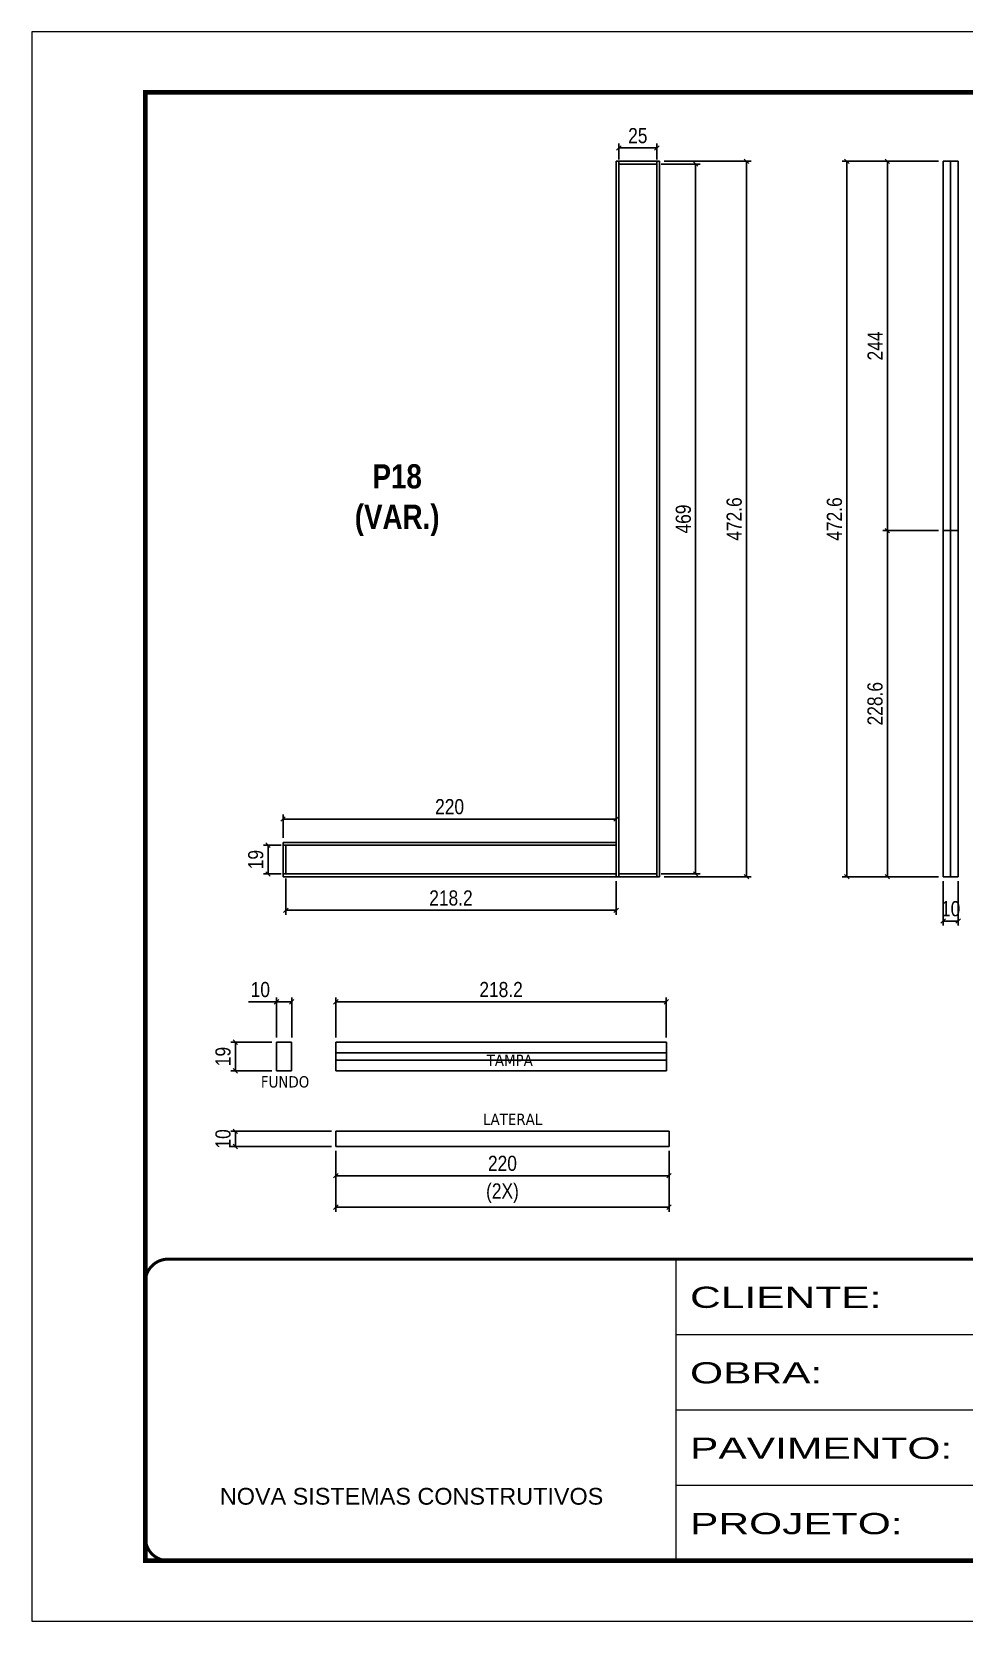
# Model space of a CAD drawing. Extents: x 1959 to 8212, y 239 to 4735.
# Drawn here: x 1959 to 2575, y 1388 to 2438 of the extents above; entities that cross this region are included whole.
import ezdxf

# ---------------------------------------------------------------- set-up
doc = ezdxf.new("R2010")
doc.units = 0
doc.linetypes.add('CONTINUO', pattern=[0])
doc.linetypes.add('DASHED', pattern=[0.75, 0.5, -0.25])
for name, color, linetype in [('COTA', 241, 'Continuous'), ('F-PILARES-S', 170, 'Continuous'), ('NOMENCLATURA', 7, 'Continuous'), ('Painéis', 200, 'Continuous'), ('SARR_2.2x10', 60, 'Continuous'), ('SARR_2.2x7', 40, 'Continuous'), ('texto', 7, 'Continuous')]:
    doc.layers.add(name, color=color, linetype=linetype)
doc.layers.add('Folhas', color=255, linetype='Continuous', lineweight=9)
doc.layers.add('SARRAFO DE PRESSAO', color=251, linetype='DASHED', lineweight=9)
doc.styles.add('ARIAL', font='arial.ttf')
doc.styles.add('COTA TECNICA', font='techl___.ttf', dxfattribs={"height": 10})
doc.styles.add('ROMANC', font='techb___.ttf', dxfattribs={"height": 2.5})
doc.styles.get("Standard").update_dxf_attribs({"font": 'arial.ttf'})
doc.styles.add('Tecnologia', font='')
doc.styles.get('Tecnologia').set_extended_font_data('Forgotten Futurist')
doc.dimstyles.new('PAINEL', dxfattribs={"dimtxt": 10, "dimasz": 3, "dimexe": 3, "dimexo": 3, "dimgap": 3, "dimtad": 1, "dimdec": 1, "dimzin": 12, "dimdsep": 46, "dimtxsty": 'COTA TECNICA', "dimblk1": 'OBLIQUE', "dimblk2": 'OBLIQUE', "dimsah": 1, "dimcen": 0.9, "dimclrd": 4, "dimclre": 4, "dimclrt": 240, "dimadec": 1, "dimazin": 3, "dimtfac": 1, "dimtdec": 1, "dimtmove": 0, "dimatfit": 3, "dimfxl": 1, "dimtolj": 1, "dimtzin": 12, "dimarcsym": 0})

# ---------------------------------------------------------------- blocks, each defined once
blk = doc.blocks.new('9999999999')
at = {"color": 30, "linetype": 'CONTINUO'}
for p, q in [((98564.6, 34230.2), (98564.6, 34429.4)), ((98564.6, 34379.6), (99584, 34379.6)), ((98564.6, 34329.8), (99488, 34329.8)), ((98564.6, 34280), (99488, 34280))]:
    blk.add_line(p, q, dxfattribs=at)
at = {"color": 30, "linetype": 'CONTINUO', "const_width": 2}
blk.add_lwpolyline([(99584, 34230.2), (99584, 34414.4, 0.414214), (99569, 34429.4), (98229, 34429.4, 0.414214), (98214, 34414.4), (98214, 34245.2, 0.414214), (98229, 34230.2), (99584, 34230.2)], format="xyb", dxfattribs=at)
at = {"layer": 'Folhas'}
blk.add_lwpolyline([(98139, 34190.2), (99624, 34190.2), (99624, 35240.2), (98139, 35240.2)], close=True, dxfattribs=at)
at = {"layer": 'Folhas', "color": 30, "const_width": 3}
blk.add_lwpolyline([(98214, 34230.2), (99584, 34230.2), (99584, 35200.2), (98214, 35200.2)], close=True, dxfattribs=at)
at = {"color": 7, "linetype": 'Continuous', "ltscale": 5, "style": 'ARIAL'}
blk.add_text('NOVA SISTEMAS CONSTRUTIVOS', height=11.059, dxfattribs=at).set_placement((98263.2, 34267.2))
at = {"layer": 'Folhas', "color": 7, "style": 'Tecnologia', "width": 1.5}
for s, p in [('CLIENTE:', (98573.7, 34397.2)), ('OBRA:', (98573.7, 34347.3)), ('PAVIMENTO:', (98573.7, 34297.5)), ('PROJETO:', (98573.7, 34247.7))]:
    blk.add_text(s, height=14, dxfattribs=at).set_placement(p)
blk = doc.blocks.new('_Oblique')
at = {"color": 0, "linetype": 'ByBlock', "lineweight": -2}
blk.add_line((-0.5, -0.5), (0.5, 0.5), dxfattribs=at)
blk = doc.blocks.new('*D417')
at = {"layer": 'COTA', "color": 4, "linetype": 'ByBlock', "lineweight": -2, "transparency": 16777216}
for p, q in [((2374.5, 2350.7), (2400.2, 2350.7)), ((2397.2, 1881.7), (2397.2, 2350.7)), ((2374.5, 1881.7), (2400.2, 1881.7))]:
    blk.add_line(p, q, dxfattribs=at)
at = {"layer": 'Defpoints', "color": 0, "linetype": 'ByBlock', "transparency": 16777216}
for p in [(2371.5, 2350.7), (2397.2, 2350.7), (2371.5, 1881.7)]:
    blk.add_point(p, dxfattribs=at)
at = {"layer": 'COTA', "color": 4, "linetype": 'ByBlock', "lineweight": -2, "transparency": 16777216, "xscale": 3, "yscale": 3, "zscale": 3}
for p, rotation in [((2397.2, 2350.7), 90), ((2397.2, 1881.7), 270)]:
    blk.add_blockref('_Oblique', p, dxfattribs=dict(at, rotation=rotation))
at = {"layer": 'COTA', "color": 240, "linetype": 'ByBlock', "transparency": 16777216, "insert": (2389.1, 2116.2), "char_height": 10, "attachment_point": 5, "rotation": 90, "style": 'COTA TECNICA'}
blk.add_mtext('\\A1;469', dxfattribs=at)
blk = doc.blocks.new('*D418')
at = {"layer": 'COTA', "color": 4, "linetype": 'ByBlock', "lineweight": -2, "transparency": 16777216}
for p, q in [((2376.3, 2352.5), (2433.8, 2352.5)), ((2430.8, 2352.5), (2430.8, 1879.9)), ((2376.3, 1879.9), (2433.8, 1879.9))]:
    blk.add_line(p, q, dxfattribs=at)
at = {"layer": 'Defpoints', "color": 0, "linetype": 'ByBlock', "transparency": 16777216}
for p in [(2373.3, 2352.5), (2373.3, 1879.9), (2430.8, 1879.9)]:
    blk.add_point(p, dxfattribs=at)
at = {"layer": 'COTA', "color": 4, "linetype": 'ByBlock', "lineweight": -2, "transparency": 16777216, "xscale": 3, "yscale": 3, "zscale": 3}
for p, rotation in [((2430.8, 2352.5), 90), ((2430.8, 1879.9), 270)]:
    blk.add_blockref('_Oblique', p, dxfattribs=dict(at, rotation=rotation))
at = {"layer": 'COTA', "color": 240, "linetype": 'ByBlock', "transparency": 16777216, "insert": (2422.7, 2116.2), "char_height": 10, "attachment_point": 5, "rotation": 90, "style": 'COTA TECNICA'}
blk.add_mtext('\\A1;472.6', dxfattribs=at)
blk = doc.blocks.new('*D419')
at = {"layer": 'COTA', "color": 4, "linetype": 'ByBlock', "lineweight": -2, "transparency": 16777216}
for p, q in [((2346.5, 2353.7), (2346.5, 2364.3)), ((2371.5, 2353.7), (2371.5, 2364.3)), ((2371.5, 2361.3), (2346.5, 2361.3))]:
    blk.add_line(p, q, dxfattribs=at)
at = {"layer": 'Defpoints', "color": 0, "linetype": 'ByBlock', "transparency": 16777216}
for p in [(2346.5, 2361.3), (2346.5, 2350.7), (2371.5, 2350.7)]:
    blk.add_point(p, dxfattribs=at)
at = {"layer": 'COTA', "color": 4, "linetype": 'ByBlock', "lineweight": -2, "transparency": 16777216, "xscale": 3, "yscale": 3, "zscale": 3, "rotation": 180}
blk.add_blockref('_Oblique', (2346.5, 2361.3), dxfattribs=at)
at = {"layer": 'COTA', "color": 4, "linetype": 'ByBlock', "lineweight": -2, "transparency": 16777216, "xscale": 3, "yscale": 3, "zscale": 3}
blk.add_blockref('_Oblique', (2371.5, 2361.3), dxfattribs=at)
at = {"layer": 'COTA', "color": 240, "linetype": 'ByBlock', "transparency": 16777216, "insert": (2359, 2369.4), "char_height": 10, "attachment_point": 5, "style": 'COTA TECNICA'}
blk.add_mtext('\\A1;25', dxfattribs=at)
blk = doc.blocks.new('*D420')
at = {"layer": 'COTA', "color": 4, "linetype": 'ByBlock', "lineweight": -2, "transparency": 16777216}
for p, q in [((2124.7, 1905.5), (2124.7, 1921)), ((2344.7, 1918), (2124.7, 1918)), ((2344.7, 1905.5), (2344.7, 1921))]:
    blk.add_line(p, q, dxfattribs=at)
at = {"layer": 'Defpoints', "color": 0, "linetype": 'ByBlock', "transparency": 16777216}
for p in [(2124.7, 1918), (2124.7, 1902.5), (2344.7, 1902.5)]:
    blk.add_point(p, dxfattribs=at)
at = {"layer": 'COTA', "color": 4, "linetype": 'ByBlock', "lineweight": -2, "transparency": 16777216, "xscale": 3, "yscale": 3, "zscale": 3, "rotation": 180}
blk.add_blockref('_Oblique', (2124.7, 1918), dxfattribs=at)
at = {"layer": 'COTA', "color": 4, "linetype": 'ByBlock', "lineweight": -2, "transparency": 16777216, "xscale": 3, "yscale": 3, "zscale": 3}
blk.add_blockref('_Oblique', (2344.7, 1918), dxfattribs=at)
at = {"layer": 'COTA', "color": 240, "linetype": 'ByBlock', "transparency": 16777216, "insert": (2234.7, 1926.1), "char_height": 10, "attachment_point": 5, "style": 'COTA TECNICA'}
blk.add_mtext('\\A1;220', dxfattribs=at)
blk = doc.blocks.new('*D421')
at = {"layer": 'COTA', "color": 4, "linetype": 'ByBlock', "lineweight": -2, "transparency": 16777216}
for p, q in [((2126.5, 1878.7), (2126.5, 1854.7)), ((2344.7, 1876.9), (2344.7, 1854.7)), ((2126.5, 1857.7), (2344.7, 1857.7))]:
    blk.add_line(p, q, dxfattribs=at)
at = {"layer": 'Defpoints', "color": 0, "linetype": 'ByBlock', "transparency": 16777216}
for p in [(2126.5, 1881.7), (2344.7, 1879.9), (2344.7, 1857.7)]:
    blk.add_point(p, dxfattribs=at)
at = {"layer": 'COTA', "color": 4, "linetype": 'ByBlock', "lineweight": -2, "transparency": 16777216, "xscale": 3, "yscale": 3, "zscale": 3, "rotation": 180}
blk.add_blockref('_Oblique', (2126.5, 1857.7), dxfattribs=at)
at = {"layer": 'COTA', "color": 4, "linetype": 'ByBlock', "lineweight": -2, "transparency": 16777216, "xscale": 3, "yscale": 3, "zscale": 3}
blk.add_blockref('_Oblique', (2344.7, 1857.7), dxfattribs=at)
at = {"layer": 'COTA', "color": 240, "linetype": 'ByBlock', "transparency": 16777216, "insert": (2235.6, 1865.8), "char_height": 10, "attachment_point": 5, "style": 'COTA TECNICA'}
blk.add_mtext('\\A1;218.2', dxfattribs=at)
blk = doc.blocks.new('*D422')
at = {"layer": 'COTA', "color": 4, "linetype": 'ByBlock', "lineweight": -2, "transparency": 16777216}
for p, q in [((2123.5, 1900.7), (2111.8, 1900.7)), ((2114.8, 1900.7), (2114.8, 1881.7)), ((2123.5, 1881.7), (2111.8, 1881.7))]:
    blk.add_line(p, q, dxfattribs=at)
at = {"layer": 'Defpoints', "color": 0, "linetype": 'ByBlock', "transparency": 16777216}
for p in [(2126.5, 1900.7), (2114.8, 1881.7), (2126.5, 1881.7)]:
    blk.add_point(p, dxfattribs=at)
at = {"layer": 'COTA', "color": 4, "linetype": 'ByBlock', "lineweight": -2, "transparency": 16777216, "xscale": 3, "yscale": 3, "zscale": 3}
for p, rotation in [((2114.8, 1900.7), 90), ((2114.8, 1881.7), 270)]:
    blk.add_blockref('_Oblique', p, dxfattribs=dict(at, rotation=rotation))
at = {"layer": 'COTA', "color": 240, "linetype": 'ByBlock', "transparency": 16777216, "insert": (2106.7, 1891.2), "char_height": 10, "attachment_point": 5, "rotation": 90, "style": 'COTA TECNICA'}
blk.add_mtext('\\A1;19', dxfattribs=at)
blk = doc.blocks.new('*D423')
at = {"layer": 'COTA', "color": 4, "linetype": 'ByBlock', "lineweight": -2, "transparency": 16777216}
for p, q in [((2560.6, 1876.9), (2560.6, 1847.6)), ((2570.6, 1876.9), (2570.6, 1847.6)), ((2570.6, 1850.6), (2560.6, 1850.6))]:
    blk.add_line(p, q, dxfattribs=at)
at = {"layer": 'Defpoints', "color": 0, "linetype": 'ByBlock', "transparency": 16777216}
for p in [(2560.6, 1879.9), (2570.6, 1879.9), (2560.6, 1850.6)]:
    blk.add_point(p, dxfattribs=at)
at = {"layer": 'COTA', "color": 4, "linetype": 'ByBlock', "lineweight": -2, "transparency": 16777216, "xscale": 3, "yscale": 3, "zscale": 3, "rotation": 180}
blk.add_blockref('_Oblique', (2560.6, 1850.6), dxfattribs=at)
at = {"layer": 'COTA', "color": 4, "linetype": 'ByBlock', "lineweight": -2, "transparency": 16777216, "xscale": 3, "yscale": 3, "zscale": 3}
blk.add_blockref('_Oblique', (2570.6, 1850.6), dxfattribs=at)
at = {"layer": 'COTA', "color": 240, "linetype": 'ByBlock', "transparency": 16777216, "insert": (2565.6, 1858.7), "char_height": 10, "attachment_point": 5, "style": 'COTA TECNICA'}
blk.add_mtext('\\A1;10', dxfattribs=at)
blk = doc.blocks.new('*D429')
at = {"layer": 'COTA', "color": 4, "linetype": 'ByBlock', "lineweight": -2, "transparency": 16777216}
for p, q in [((2557.6, 2352.5), (2494, 2352.5)), ((2497, 2352.5), (2497, 1879.9)), ((2557.6, 1879.9), (2494, 1879.9))]:
    blk.add_line(p, q, dxfattribs=at)
at = {"layer": 'Defpoints', "color": 0, "linetype": 'ByBlock', "transparency": 16777216}
for p in [(2560.6, 2352.5), (2497, 1879.9), (2560.6, 1879.9)]:
    blk.add_point(p, dxfattribs=at)
at = {"layer": 'COTA', "color": 4, "linetype": 'ByBlock', "lineweight": -2, "transparency": 16777216, "xscale": 3, "yscale": 3, "zscale": 3}
for p, rotation in [((2497, 2352.5), 90), ((2497, 1879.9), 270)]:
    blk.add_blockref('_Oblique', p, dxfattribs=dict(at, rotation=rotation))
at = {"layer": 'COTA', "color": 240, "linetype": 'ByBlock', "transparency": 16777216, "insert": (2488.9, 2116.2), "char_height": 10, "attachment_point": 5, "rotation": 90, "style": 'COTA TECNICA'}
blk.add_mtext('\\A1;472.6', dxfattribs=at)
blk = doc.blocks.new('*D430')
at = {"layer": 'COTA', "color": 4, "linetype": 'ByBlock', "lineweight": -2, "transparency": 16777216}
for p, q in [((2557.6, 2108.5), (2520.8, 2108.5)), ((2523.8, 1879.9), (2523.8, 2108.5)), ((2557.6, 1879.9), (2520.8, 1879.9))]:
    blk.add_line(p, q, dxfattribs=at)
at = {"layer": 'Defpoints', "color": 0, "linetype": 'ByBlock', "transparency": 16777216}
for p in [(2523.8, 2108.5), (2560.6, 2108.5), (2560.6, 1879.9)]:
    blk.add_point(p, dxfattribs=at)
at = {"layer": 'COTA', "color": 4, "linetype": 'ByBlock', "lineweight": -2, "transparency": 16777216, "xscale": 3, "yscale": 3, "zscale": 3}
for p, rotation in [((2523.8, 2108.5), 90), ((2523.8, 1879.9), 270)]:
    blk.add_blockref('_Oblique', p, dxfattribs=dict(at, rotation=rotation))
at = {"layer": 'COTA', "color": 240, "linetype": 'ByBlock', "transparency": 16777216, "insert": (2515.7, 1994.2), "char_height": 10, "attachment_point": 5, "rotation": 90, "style": 'COTA TECNICA'}
blk.add_mtext('\\A1;228.6', dxfattribs=at)
blk = doc.blocks.new('*D431')
at = {"layer": 'COTA', "color": 4, "linetype": 'ByBlock', "lineweight": -2, "transparency": 16777216}
for p, q in [((2557.6, 2352.5), (2520.8, 2352.5)), ((2523.8, 2108.5), (2523.8, 2352.5)), ((2557.6, 2108.5), (2520.8, 2108.5))]:
    blk.add_line(p, q, dxfattribs=at)
at = {"layer": 'Defpoints', "color": 0, "linetype": 'ByBlock', "transparency": 16777216}
for p in [(2523.8, 2352.5), (2560.6, 2352.5), (2560.6, 2108.5)]:
    blk.add_point(p, dxfattribs=at)
at = {"layer": 'COTA', "color": 4, "linetype": 'ByBlock', "lineweight": -2, "transparency": 16777216, "xscale": 3, "yscale": 3, "zscale": 3}
for p, rotation in [((2523.8, 2352.5), 90), ((2523.8, 2108.5), 270)]:
    blk.add_blockref('_Oblique', p, dxfattribs=dict(at, rotation=rotation))
at = {"layer": 'COTA', "color": 240, "linetype": 'ByBlock', "transparency": 16777216, "insert": (2515.7, 2230.5), "char_height": 10, "attachment_point": 5, "rotation": 90, "style": 'COTA TECNICA'}
blk.add_mtext('\\A1;244', dxfattribs=at)
blk = doc.blocks.new('*D375')
at = {"layer": 'COTA', "color": 4, "linetype": 'ByBlock', "lineweight": -2, "transparency": 16777216}
for p, q in [((2159.6, 1773.6), (2159.6, 1800.2)), ((2377.8, 1797.2), (2159.6, 1797.2)), ((2377.8, 1773.6), (2377.8, 1800.2))]:
    blk.add_line(p, q, dxfattribs=at)
at = {"layer": 'Defpoints', "color": 0, "linetype": 'ByBlock', "transparency": 16777216}
for p in [(2159.6, 1797.2), (2159.6, 1770.6), (2377.8, 1770.6)]:
    blk.add_point(p, dxfattribs=at)
at = {"layer": 'COTA', "color": 4, "linetype": 'ByBlock', "lineweight": -2, "transparency": 16777216, "xscale": 3, "yscale": 3, "zscale": 3, "rotation": 180}
blk.add_blockref('_Oblique', (2159.6, 1797.2), dxfattribs=at)
at = {"layer": 'COTA', "color": 4, "linetype": 'ByBlock', "lineweight": -2, "transparency": 16777216, "xscale": 3, "yscale": 3, "zscale": 3}
blk.add_blockref('_Oblique', (2377.8, 1797.2), dxfattribs=at)
at = {"layer": 'COTA', "color": 240, "linetype": 'ByBlock', "transparency": 16777216, "insert": (2268.7, 1805.3), "char_height": 10, "attachment_point": 5, "style": 'COTA TECNICA'}
blk.add_mtext('\\A1;218.2', dxfattribs=at)
blk = doc.blocks.new('*D376')
at = {"layer": 'COTA', "color": 4, "linetype": 'ByBlock', "lineweight": -2, "transparency": 16777216}
for p, q in [((2117.4, 1770.6), (2090.2, 1770.6)), ((2093.2, 1751.6), (2093.2, 1770.6)), ((2117.4, 1751.6), (2090.2, 1751.6))]:
    blk.add_line(p, q, dxfattribs=at)
at = {"layer": 'Defpoints', "color": 0, "linetype": 'ByBlock', "transparency": 16777216}
for p in [(2093.2, 1770.6), (2120.4, 1770.6), (2120.4, 1751.6)]:
    blk.add_point(p, dxfattribs=at)
at = {"layer": 'COTA', "color": 4, "linetype": 'ByBlock', "lineweight": -2, "transparency": 16777216, "xscale": 3, "yscale": 3, "zscale": 3}
for p, rotation in [((2093.2, 1770.6), 90), ((2093.2, 1751.6), 270)]:
    blk.add_blockref('_Oblique', p, dxfattribs=dict(at, rotation=rotation))
at = {"layer": 'COTA', "color": 240, "linetype": 'ByBlock', "transparency": 16777216, "insert": (2085.1, 1761.1), "char_height": 10, "attachment_point": 5, "rotation": 90, "style": 'COTA TECNICA'}
blk.add_mtext('\\A1;19', dxfattribs=at)
blk = doc.blocks.new('*D377')
at = {"layer": 'COTA', "color": 4, "linetype": 'ByBlock', "lineweight": -2, "transparency": 16777216}
for p, q in [((2120.4, 1797.2), (2101.9, 1797.2)), ((2120.4, 1773.6), (2120.4, 1800.2)), ((2130.4, 1797.2), (2120.4, 1797.2)), ((2130.4, 1773.6), (2130.4, 1800.2))]:
    blk.add_line(p, q, dxfattribs=at)
at = {"layer": 'Defpoints', "color": 0, "linetype": 'ByBlock', "transparency": 16777216}
for p in [(2120.4, 1797.2), (2120.4, 1770.6), (2130.4, 1770.6)]:
    blk.add_point(p, dxfattribs=at)
at = {"layer": 'COTA', "color": 4, "linetype": 'ByBlock', "lineweight": -2, "transparency": 16777216, "xscale": 3, "yscale": 3, "zscale": 3, "rotation": 180}
blk.add_blockref('_Oblique', (2120.4, 1797.2), dxfattribs=at)
at = {"layer": 'COTA', "color": 4, "linetype": 'ByBlock', "lineweight": -2, "transparency": 16777216, "xscale": 3, "yscale": 3, "zscale": 3}
blk.add_blockref('_Oblique', (2130.4, 1797.2), dxfattribs=at)
at = {"layer": 'COTA', "color": 240, "linetype": 'ByBlock', "transparency": 16777216, "insert": (2109.7, 1805.3), "char_height": 10, "attachment_point": 5, "style": 'COTA TECNICA'}
blk.add_mtext('\\A1;10', dxfattribs=at)
blk = doc.blocks.new('*D378')
at = {"layer": 'COTA', "color": 4, "linetype": 'ByBlock', "lineweight": -2, "transparency": 16777216}
for p, q in [((2159.6, 1698.7), (2159.6, 1679.4)), ((2379.6, 1698.7), (2379.6, 1679.4)), ((2159.6, 1682.4), (2379.6, 1682.4))]:
    blk.add_line(p, q, dxfattribs=at)
at = {"layer": 'Defpoints', "color": 0, "linetype": 'ByBlock', "transparency": 16777216}
for p in [(2159.6, 1701.7), (2379.6, 1701.7), (2379.6, 1682.4)]:
    blk.add_point(p, dxfattribs=at)
at = {"layer": 'COTA', "color": 4, "linetype": 'ByBlock', "lineweight": -2, "transparency": 16777216, "xscale": 3, "yscale": 3, "zscale": 3, "rotation": 180}
blk.add_blockref('_Oblique', (2159.6, 1682.4), dxfattribs=at)
at = {"layer": 'COTA', "color": 4, "linetype": 'ByBlock', "lineweight": -2, "transparency": 16777216, "xscale": 3, "yscale": 3, "zscale": 3}
blk.add_blockref('_Oblique', (2379.6, 1682.4), dxfattribs=at)
at = {"layer": 'COTA', "color": 240, "linetype": 'ByBlock', "transparency": 16777216, "insert": (2269.6, 1690.5), "char_height": 10, "attachment_point": 5, "style": 'COTA TECNICA'}
blk.add_mtext('\\A1;220', dxfattribs=at)
blk = doc.blocks.new('*D379')
at = {"layer": 'COTA', "color": 4, "linetype": 'ByBlock', "lineweight": -2, "transparency": 16777216}
for p, q in [((2156.6, 1711.7), (2090.2, 1711.7)), ((2093.2, 1701.7), (2093.2, 1711.7)), ((2156.6, 1701.7), (2090.2, 1701.7))]:
    blk.add_line(p, q, dxfattribs=at)
at = {"layer": 'Defpoints', "color": 0, "linetype": 'ByBlock', "transparency": 16777216}
for p in [(2093.2, 1711.7), (2159.6, 1711.7), (2159.6, 1701.7)]:
    blk.add_point(p, dxfattribs=at)
at = {"layer": 'COTA', "color": 4, "linetype": 'ByBlock', "lineweight": -2, "transparency": 16777216, "xscale": 3, "yscale": 3, "zscale": 3}
for p, rotation in [((2093.2, 1711.7), 90), ((2093.2, 1701.7), 270)]:
    blk.add_blockref('_Oblique', p, dxfattribs=dict(at, rotation=rotation))
at = {"layer": 'COTA', "color": 240, "linetype": 'ByBlock', "transparency": 16777216, "insert": (2085.1, 1706.7), "char_height": 10, "attachment_point": 5, "rotation": 90, "style": 'COTA TECNICA'}
blk.add_mtext('\\A1;10', dxfattribs=at)
blk = doc.blocks.new('*D380')
at = {"layer": 'COTA', "color": 4, "linetype": 'ByBlock', "lineweight": -2, "transparency": 16777216}
for p, q in [((2159.6, 1698.7), (2159.6, 1658.6)), ((2379.6, 1698.7), (2379.6, 1658.6)), ((2379.6, 1661.6), (2159.6, 1661.6))]:
    blk.add_line(p, q, dxfattribs=at)
at = {"layer": 'Defpoints', "color": 0, "linetype": 'ByBlock', "transparency": 16777216}
for p in [(2159.6, 1701.7), (2379.6, 1701.7), (2159.6, 1661.6)]:
    blk.add_point(p, dxfattribs=at)
at = {"layer": 'COTA', "color": 4, "linetype": 'ByBlock', "lineweight": -2, "transparency": 16777216, "xscale": 3, "yscale": 3, "zscale": 3, "rotation": 180}
blk.add_blockref('_Oblique', (2159.6, 1661.6), dxfattribs=at)
at = {"layer": 'COTA', "color": 4, "linetype": 'ByBlock', "lineweight": -2, "transparency": 16777216, "xscale": 3, "yscale": 3, "zscale": 3}
blk.add_blockref('_Oblique', (2379.6, 1661.6), dxfattribs=at)
at = {"layer": 'COTA', "color": 240, "linetype": 'ByBlock', "transparency": 16777216, "insert": (2269.6, 1670.8), "char_height": 10, "attachment_point": 5, "style": 'COTA TECNICA'}
blk.add_mtext('\\A1;(2X)', dxfattribs=at)

msp = doc.modelspace()

# ---------------------------------------------------------------- linework, layer by layer
at = {"layer": 'F-PILARES-S', "linetype": 'Continuous'}
for p, q in [((2373.33, 2352.52), (2344.73, 2352.52)), ((2344.73, 2352.52), (2344.73, 1879.92)), ((2346.53, 2352.52), (2346.53, 1879.92)), ((2371.53, 1879.92), (2371.53, 2352.52)), ((2373.33, 1879.92), (2373.33, 2352.52)), ((2371.53, 2350.72), (2346.53, 2350.72)), ((2344.73, 1902.52), (2124.73, 1902.52)), ((2124.73, 1902.52), (2124.73, 1879.92)), ((2344.73, 1900.72), (2124.73, 1900.72)), ((2126.53, 1900.72), (2126.53, 1881.72)), ((2124.73, 1881.72), (2344.73, 1881.72)), ((2124.73, 1879.92), (2373.33, 1879.92)), ((2346.53, 1881.72), (2371.53, 1881.72))]:
    msp.add_line(p, q, dxfattribs=at)
at = {"layer": 'Painéis'}
for p, q in [((2560.61, 2352.52), (2560.61, 1879.92)), ((2560.61, 2352.52), (2560.61, 1879.92)), ((2560.61, 2352.52), (2570.61, 2352.52)), ((2570.61, 1879.92), (2570.61, 2352.52)), ((2570.61, 1879.92), (2570.61, 2352.52)), ((2560.61, 2108.52), (2570.61, 2108.52)), ((2560.61, 1879.92), (2570.61, 1879.92)), ((2560.61, 1879.92), (2570.61, 1879.92)), ((2120.38, 1770.64), (2120.38, 1751.64)), ((2130.38, 1770.64), (2120.38, 1770.64)), ((2130.38, 1770.64), (2130.38, 1751.64)), ((2377.84, 1770.64), (2159.6, 1770.64)), ((2377.84, 1770.64), (2159.6, 1770.64)), ((2159.6, 1770.64), (2159.6, 1751.64)), ((2377.84, 1770.64), (2377.84, 1751.64)), ((2120.38, 1751.64), (2130.38, 1751.64)), ((2377.84, 1751.64), (2159.6, 1751.64)), ((2379.64, 1711.7), (2159.6, 1711.7)), ((2159.6, 1711.7), (2159.6, 1701.7)), ((2379.64, 1711.7), (2379.64, 1701.7)), ((2379.64, 1701.7), (2159.6, 1701.7))]:
    msp.add_line(p, q, dxfattribs=at)
at = {"layer": 'SARR_2.2x10', "linetype": 'ByBlock'}
for p, q in [((2565.61, 2108.52), (2565.61, 2352.52)), ((2565.61, 1879.92), (2565.61, 2108.52))]:
    msp.add_line(p, q, dxfattribs=at)
at = {"layer": 'SARR_2.2x7'}
for p, q in [((2377.84, 1763.64), (2159.6, 1763.64)), ((2377.84, 1758.64), (2159.6, 1758.64))]:
    msp.add_line(p, q, dxfattribs=at)

# ---------------------------------------------------------------- block references
at = {"layer": 'SARRAFO DE PRESSAO', "color": 6, "linetype": 'ByBlock'}
msp.add_blockref('9999999999', (-96180.21, -32802.14), dxfattribs=at)

# ---------------------------------------------------------------- texts
at = {"layer": 'NOMENCLATURA', "insert": (2200.07, 2152.37), "char_height": 16, "attachment_point": 2, "style": 'ROMANC'}
msp.add_mtext_dynamic_manual_height_columns('P18   \\P(VAR.)', width=300.2766, gutter_width=1, heights=[0], dxfattribs=at)
at = {"layer": 'texto', "color": 0, "char_height": 7.5, "attachment_point": 5}
for s, insert in [('{\\fTahoma|b0|i0|c0|p34;\\C4;TAMPA}', (2274.41, 1758.64)), ('{\\fTahoma|b0|i0|c0|p34;\\C4;FUNDO}', (2126.03, 1744.31)), ('{\\fTahoma|b0|i0|c0|p34;\\C4;LATERAL}', (2276.35, 1719.64))]:
    msp.add_mtext(s, dxfattribs=dict(at, insert=insert))

# ---------------------------------------------------------------- dimensions: what is measured, and where the dimension line sits
at = {"layer": 'COTA', "linetype": 'ByBlock'}
for base, p1, p2, picture, middle in [((2346.53, 2361.26), (2371.53, 2350.72), (2346.53, 2350.72), '*D419', (2359.03, 2369.37)), ((2124.73, 1918), (2344.73, 1902.52), (2124.73, 1902.52), '*D420', (2234.73, 1926.1)), ((2344.73, 1857.69), (2126.53, 1881.72), (2344.73, 1879.92), '*D421', (2235.63, 1865.79)), ((2120.38, 1797.17), (2130.38, 1770.64), (2120.38, 1770.64), '*D377', (2109.66, 1805.27)), ((2159.6, 1797.17), (2377.84, 1770.64), (2159.6, 1770.64), '*D375', (2268.72, 1805.26)), ((2379.64, 1682.38), (2159.6, 1701.7), (2379.64, 1701.7), '*D378', (2269.62, 1690.48))]:
    dim = msp.add_linear_dim(base=base, p1=p1, p2=p2, dimstyle='PAINEL', override={"dimarcsym": 2}, dxfattribs=at)
    dim.commit()
    dim.dimension.update_dxf_attribs({"geometry": picture, "text_midpoint": middle})
for base, p1, p2, angle, override, picture, middle in [((2397.18, 2350.72), (2371.53, 1881.72), (2371.53, 2350.72), 90, {"dimarcsym": 2}, '*D417', (2389.05, 2116.22)), ((2430.84, 1879.92), (2373.33, 2352.52), (2373.33, 1879.92), 90, {"dimarcsym": 2}, '*D418', (2422.73, 2116.22)), ((2497.03, 1879.92), (2560.61, 2352.52), (2560.61, 1879.92), 270, {"dimarcsym": 2}, '*D429', (2488.92, 2116.22)), ((2523.81, 2352.52), (2560.61, 2108.52), (2560.61, 2352.52), 90, {"dimtmove": 1, "dimarcsym": 2}, '*D431', (2515.73, 2230.52)), ((2523.81, 2108.52), (2560.61, 1879.92), (2560.61, 2108.52), 90, {"dimarcsym": 2}, '*D430', (2515.68, 1994.22)), ((2114.76, 1881.72), (2126.53, 1900.72), (2126.53, 1881.72), 90, {"dimarcsym": 2}, '*D422', (2106.68, 1891.22)), ((2093.21, 1770.64), (2120.38, 1751.64), (2120.38, 1770.64), 270, {"dimarcsym": 2}, '*D376', (2085.12, 1761.14))]:
    dim = msp.add_linear_dim(base=base, p1=p1, p2=p2, angle=angle, dimstyle='PAINEL', override=override, dxfattribs=at)
    dim.commit()
    dim.dimension.update_dxf_attribs({"geometry": picture, "text_midpoint": middle})
dim = msp.add_linear_dim(base=(2560.61, 1850.65), p1=(2570.61, 1879.92), p2=(2560.61, 1879.92), dimstyle='PAINEL', override={"dimarcsym": 2}, dxfattribs=at)
dim.commit()
dim.dimension.update_dxf_attribs({"geometry": '*D423', "text_midpoint": (2565.61, 1850.65), "dimtype": 160})
dim = msp.add_linear_dim(base=(2093.21, 1711.7), p1=(2159.6, 1701.7), p2=(2159.6, 1711.7), angle=270, dimstyle='PAINEL', override={"dimarcsym": 2}, dxfattribs=at)
dim.commit()
dim.dimension.update_dxf_attribs({"geometry": '*D379', "text_midpoint": (2093.21, 1706.7), "dimtype": 160})
dim = msp.add_linear_dim(base=(2159.6, 1661.61), p1=(2379.64, 1701.7), p2=(2159.6, 1701.7), text='(2X)', dimstyle='PAINEL', override={"dimarcsym": 2}, dxfattribs=at)
dim.commit()
dim.dimension.update_dxf_attribs({"geometry": '*D380', "text_midpoint": (2269.62, 1670.84)})

doc.saveas('drawing.dxf')
